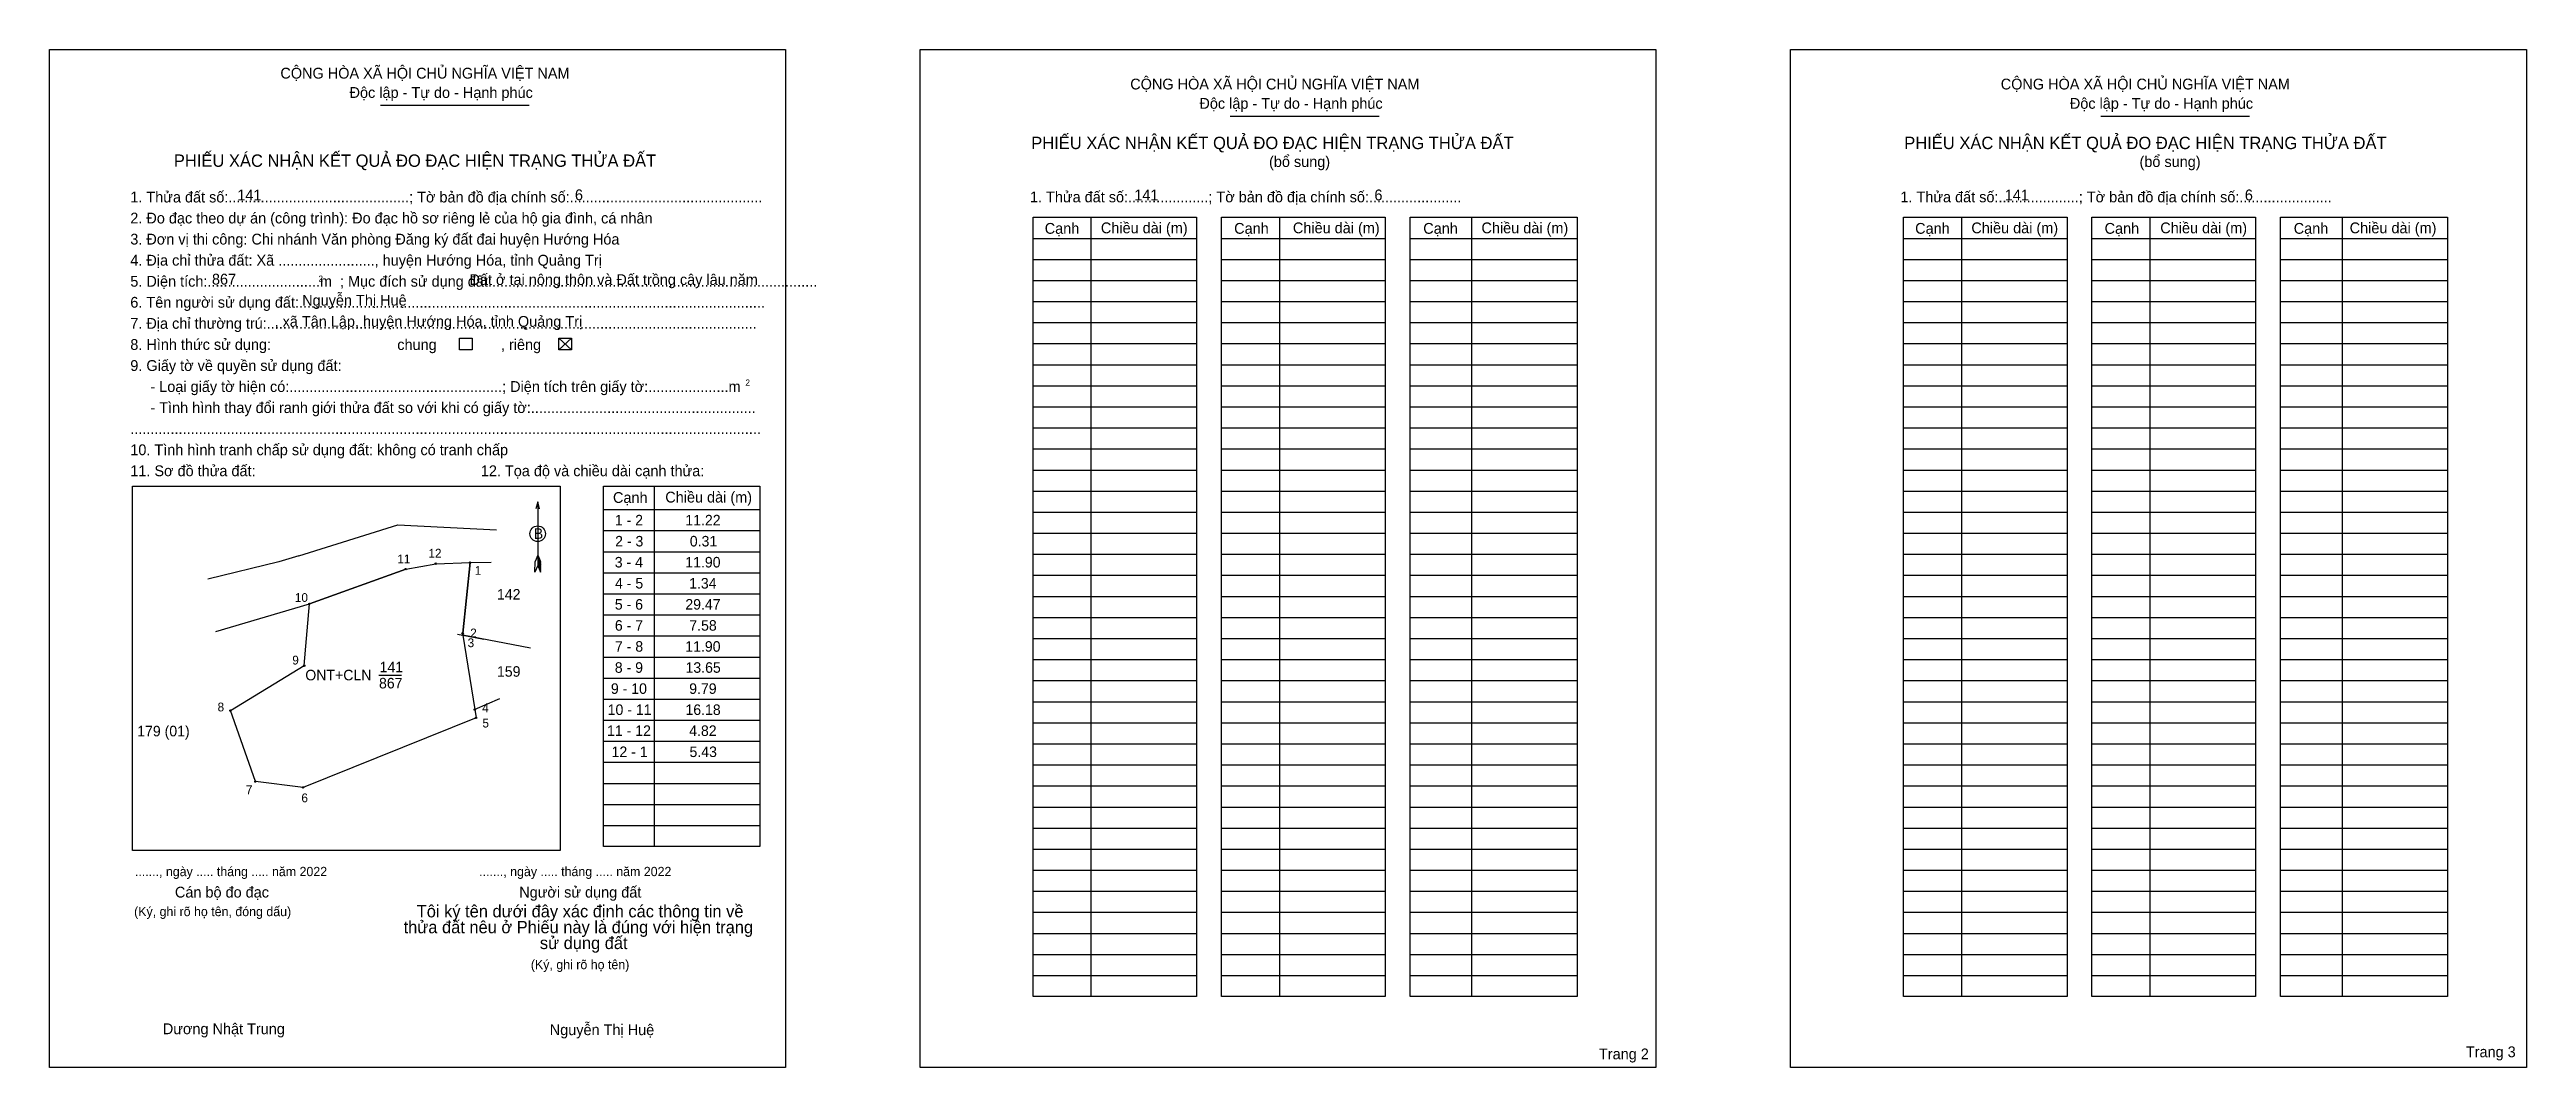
# Model space of a CAD drawing. Extents: x 547110 to 547501, y 1838362 to 1838523.
import ezdxf

# ---------------------------------------------------------------- set-up
doc = ezdxf.new("R2010")
doc.units = 0
for name, color, linetype in [('Level 1', 7, 'Continuous'), ('Level 10', 7, 'Continuous'), ('Level 11', 7, 'Continuous'), ('Level 13', 7, 'Continuous'), ('Level 2', 7, 'Continuous'), ('Level 25', 7, 'Continuous'), ('Level 27', 7, 'Continuous'), ('Level 36', 7, 'Continuous'), ('Level 48', 7, 'Continuous'), ('Level 50', 7, 'Continuous'), ('Level 52', 7, 'Continuous'), ('Level 55', 7, 'Continuous'), ('Level 6', 7, 'Continuous'), ('Level 9', 7, 'Continuous')]:
    doc.layers.add(name, color=color, linetype=linetype)

msp = doc.modelspace()

# ---------------------------------------------------------------- linework, layer by layer
at = {"layer": 'Level 1'}
for p, q in [((547109.86, 1838523.19), (547109.86, 1838523.19)), ((547247.39, 1838523.19), (547247.39, 1838523.19)), ((547162.14, 1838514.39), (547185.65, 1838514.39)), ((547296.4, 1838512.67), (547319.92, 1838512.67)), ((547433.93, 1838512.67), (547457.45, 1838512.67)), ((547274.39, 1838496.68), (547274.39, 1838373.57)), ((547304.18, 1838496.68), (547304.18, 1838373.57)), ((547334.52, 1838496.68), (547334.52, 1838373.57)), ((547411.92, 1838496.68), (547411.92, 1838373.57)), ((547441.7, 1838496.68), (547441.7, 1838373.57)), ((547472.05, 1838496.68), (547472.05, 1838373.57)), ((547265.24, 1838493.35), (547291.08, 1838493.35)), ((547295.03, 1838493.35), (547320.87, 1838493.35)), ((547324.82, 1838493.35), (547351.21, 1838493.35)), ((547402.77, 1838493.35), (547428.61, 1838493.35)), ((547432.55, 1838493.35), (547458.4, 1838493.35)), ((547462.34, 1838493.35), (547488.74, 1838493.35)), ((547265.24, 1838490.03), (547291.08, 1838490.03)), ((547295.03, 1838490.03), (547320.87, 1838490.03)), ((547324.82, 1838490.03), (547351.21, 1838490.03)), ((547402.77, 1838490.03), (547428.61, 1838490.03)), ((547432.55, 1838490.03), (547458.4, 1838490.03)), ((547462.34, 1838490.03), (547488.74, 1838490.03)), ((547265.24, 1838486.7), (547291.08, 1838486.7)), ((547295.03, 1838486.7), (547320.87, 1838486.7)), ((547324.82, 1838486.7), (547351.21, 1838486.7)), ((547402.77, 1838486.7), (547428.61, 1838486.7)), ((547432.55, 1838486.7), (547458.4, 1838486.7)), ((547462.34, 1838486.7), (547488.74, 1838486.7)), ((547265.24, 1838483.37), (547291.08, 1838483.37)), ((547295.03, 1838483.37), (547320.87, 1838483.37)), ((547324.82, 1838483.37), (547351.21, 1838483.37)), ((547402.77, 1838483.37), (547428.61, 1838483.37)), ((547432.55, 1838483.37), (547458.4, 1838483.37)), ((547462.34, 1838483.37), (547488.74, 1838483.37)), ((547190.32, 1838477.58), (547192.32, 1838475.72)), ((547190.32, 1838475.72), (547192.32, 1838477.58)), ((547265.24, 1838480.04), (547291.08, 1838480.04)), ((547265.24, 1838476.72), (547291.08, 1838476.72)), ((547295.03, 1838480.04), (547320.87, 1838480.04)), ((547295.03, 1838476.72), (547320.87, 1838476.72)), ((547324.82, 1838480.04), (547351.21, 1838480.04)), ((547324.82, 1838476.72), (547351.21, 1838476.72)), ((547402.77, 1838480.04), (547428.61, 1838480.04)), ((547402.77, 1838476.72), (547428.61, 1838476.72)), ((547432.55, 1838480.04), (547458.4, 1838480.04)), ((547432.55, 1838476.72), (547458.4, 1838476.72)), ((547462.34, 1838480.04), (547488.74, 1838480.04)), ((547462.34, 1838476.72), (547488.74, 1838476.72)), ((547265.24, 1838473.39), (547291.08, 1838473.39)), ((547295.03, 1838473.39), (547320.87, 1838473.39)), ((547324.82, 1838473.39), (547351.21, 1838473.39)), ((547402.77, 1838473.39), (547428.61, 1838473.39)), ((547432.55, 1838473.39), (547458.4, 1838473.39)), ((547462.34, 1838473.39), (547488.74, 1838473.39)), ((547265.24, 1838470.06), (547291.08, 1838470.06)), ((547295.03, 1838470.06), (547320.87, 1838470.06)), ((547324.82, 1838470.06), (547351.21, 1838470.06)), ((547402.77, 1838470.06), (547428.61, 1838470.06)), ((547432.55, 1838470.06), (547458.4, 1838470.06)), ((547462.34, 1838470.06), (547488.74, 1838470.06)), ((547265.24, 1838466.73), (547291.08, 1838466.73)), ((547295.03, 1838466.73), (547320.87, 1838466.73)), ((547324.82, 1838466.73), (547351.21, 1838466.73)), ((547402.77, 1838466.73), (547428.61, 1838466.73)), ((547432.55, 1838466.73), (547458.4, 1838466.73)), ((547462.34, 1838466.73), (547488.74, 1838466.73)), ((547265.24, 1838463.41), (547291.08, 1838463.41)), ((547295.03, 1838463.41), (547320.87, 1838463.41)), ((547324.82, 1838463.41), (547351.21, 1838463.41)), ((547402.77, 1838463.41), (547428.61, 1838463.41)), ((547432.55, 1838463.41), (547458.4, 1838463.41)), ((547462.34, 1838463.41), (547488.74, 1838463.41)), ((547265.24, 1838460.08), (547291.08, 1838460.08)), ((547265.24, 1838456.75), (547291.08, 1838456.75)), ((547295.03, 1838460.08), (547320.87, 1838460.08)), ((547295.03, 1838456.75), (547320.87, 1838456.75)), ((547324.82, 1838460.08), (547351.21, 1838460.08)), ((547324.82, 1838456.75), (547351.21, 1838456.75)), ((547402.77, 1838460.08), (547428.61, 1838460.08)), ((547402.77, 1838456.75), (547428.61, 1838456.75)), ((547432.55, 1838460.08), (547458.4, 1838460.08)), ((547432.55, 1838456.75), (547458.4, 1838456.75)), ((547462.34, 1838460.08), (547488.74, 1838460.08)), ((547462.34, 1838456.75), (547488.74, 1838456.75)), ((547122.95, 1838454.21), (547122.95, 1838454.21)), ((547205.37, 1838454.22), (547205.37, 1838397.27)), ((547265.24, 1838453.42), (547291.08, 1838453.42)), ((547295.03, 1838453.42), (547320.87, 1838453.42)), ((547324.82, 1838453.42), (547351.21, 1838453.42)), ((547402.77, 1838453.42), (547428.61, 1838453.42)), ((547432.55, 1838453.42), (547458.4, 1838453.42)), ((547462.34, 1838453.42), (547488.74, 1838453.42)), ((547186.98, 1838451.72), (547186.98, 1838441.65)), ((547197.38, 1838450.51), (547222.06, 1838450.51)), ((547265.24, 1838450.1), (547291.08, 1838450.1)), ((547295.03, 1838450.1), (547320.87, 1838450.1)), ((547324.82, 1838450.1), (547351.21, 1838450.1)), ((547402.77, 1838450.1), (547428.61, 1838450.1)), ((547432.55, 1838450.1), (547458.4, 1838450.1)), ((547462.34, 1838450.1), (547488.74, 1838450.1)), ((547197.38, 1838447.18), (547222.06, 1838447.18)), ((547265.24, 1838446.77), (547291.08, 1838446.77)), ((547295.03, 1838446.77), (547320.87, 1838446.77)), ((547324.82, 1838446.77), (547351.21, 1838446.77)), ((547402.77, 1838446.77), (547428.61, 1838446.77)), ((547432.55, 1838446.77), (547458.4, 1838446.77)), ((547462.34, 1838446.77), (547488.74, 1838446.77)), ((547186.54, 1838440.63), (547186.56, 1838442.29)), ((547186.98, 1838441.65), (547186.54, 1838440.63)), ((547186.98, 1838443.32), (547186.56, 1838442.29)), ((547186.98, 1838443.32), (547187.41, 1838442.29)), ((547186.98, 1838443.17), (547187.41, 1838442.14)), ((547186.98, 1838443.03), (547187.41, 1838442)), ((547186.98, 1838442.88), (547187.42, 1838441.85)), ((547186.98, 1838442.73), (547187.42, 1838441.7)), ((547186.98, 1838442.59), (547187.42, 1838441.55)), ((547186.98, 1838442.45), (547187.42, 1838441.4)), ((547186.98, 1838442.3), (547187.42, 1838441.25)), ((547186.98, 1838442.16), (547187.42, 1838441.1)), ((547186.98, 1838442.01), (547187.42, 1838440.95)), ((547186.98, 1838441.87), (547187.43, 1838440.8)), ((547186.98, 1838441.65), (547187.43, 1838440.63)), ((547187.43, 1838440.63), (547187.41, 1838442.29)), ((547197.38, 1838443.85), (547222.06, 1838443.85)), ((547265.24, 1838443.44), (547291.08, 1838443.44)), ((547295.03, 1838443.44), (547320.87, 1838443.44)), ((547324.82, 1838443.44), (547351.21, 1838443.44)), ((547402.77, 1838443.44), (547428.61, 1838443.44)), ((547432.55, 1838443.44), (547458.4, 1838443.44)), ((547462.34, 1838443.44), (547488.74, 1838443.44)), ((547197.38, 1838440.52), (547222.06, 1838440.52)), ((547197.38, 1838437.2), (547222.06, 1838437.2)), ((547265.24, 1838440.12), (547291.08, 1838440.12)), ((547295.03, 1838440.12), (547320.87, 1838440.12)), ((547324.82, 1838440.12), (547351.21, 1838440.12)), ((547402.77, 1838440.12), (547428.61, 1838440.12)), ((547432.55, 1838440.12), (547458.4, 1838440.12)), ((547462.34, 1838440.12), (547488.74, 1838440.12)), ((547197.38, 1838433.87), (547222.06, 1838433.87)), ((547265.24, 1838436.79), (547291.08, 1838436.79)), ((547265.24, 1838433.46), (547291.08, 1838433.46)), ((547295.03, 1838436.79), (547320.87, 1838436.79)), ((547295.03, 1838433.46), (547320.87, 1838433.46)), ((547324.82, 1838436.79), (547351.21, 1838436.79)), ((547324.82, 1838433.46), (547351.21, 1838433.46)), ((547402.77, 1838436.79), (547428.61, 1838436.79)), ((547402.77, 1838433.46), (547428.61, 1838433.46)), ((547432.55, 1838436.79), (547458.4, 1838436.79)), ((547432.55, 1838433.46), (547458.4, 1838433.46)), ((547462.34, 1838436.79), (547488.74, 1838436.79)), ((547462.34, 1838433.46), (547488.74, 1838433.46)), ((547197.38, 1838430.54), (547222.06, 1838430.54)), ((547265.24, 1838430.13), (547291.08, 1838430.13)), ((547295.03, 1838430.13), (547320.87, 1838430.13)), ((547324.82, 1838430.13), (547351.21, 1838430.13)), ((547402.77, 1838430.13), (547428.61, 1838430.13)), ((547432.55, 1838430.13), (547458.4, 1838430.13)), ((547462.34, 1838430.13), (547488.74, 1838430.13)), ((547197.38, 1838427.21), (547222.06, 1838427.21)), ((547265.24, 1838426.81), (547291.08, 1838426.81)), ((547295.03, 1838426.81), (547320.87, 1838426.81)), ((547324.82, 1838426.81), (547351.21, 1838426.81)), ((547402.77, 1838426.81), (547428.61, 1838426.81)), ((547432.55, 1838426.81), (547458.4, 1838426.81)), ((547462.34, 1838426.81), (547488.74, 1838426.81)), ((547197.38, 1838423.89), (547222.06, 1838423.89)), ((547265.24, 1838423.48), (547291.08, 1838423.48)), ((547295.03, 1838423.48), (547320.87, 1838423.48)), ((547324.82, 1838423.48), (547351.21, 1838423.48)), ((547402.77, 1838423.48), (547428.61, 1838423.48)), ((547432.55, 1838423.48), (547458.4, 1838423.48)), ((547462.34, 1838423.48), (547488.74, 1838423.48)), ((547197.38, 1838420.56), (547222.06, 1838420.56)), ((547265.24, 1838420.15), (547291.08, 1838420.15)), ((547295.03, 1838420.15), (547320.87, 1838420.15)), ((547324.82, 1838420.15), (547351.21, 1838420.15)), ((547402.77, 1838420.15), (547428.61, 1838420.15)), ((547432.55, 1838420.15), (547458.4, 1838420.15)), ((547462.34, 1838420.15), (547488.74, 1838420.15)), ((547197.38, 1838417.23), (547222.06, 1838417.23)), ((547197.38, 1838413.91), (547222.06, 1838413.91)), ((547265.24, 1838416.82), (547291.08, 1838416.82)), ((547295.03, 1838416.82), (547320.87, 1838416.82)), ((547324.82, 1838416.82), (547351.21, 1838416.82)), ((547402.77, 1838416.82), (547428.61, 1838416.82)), ((547432.55, 1838416.82), (547458.4, 1838416.82)), ((547462.34, 1838416.82), (547488.74, 1838416.82)), ((547197.38, 1838410.58), (547222.06, 1838410.58)), ((547265.24, 1838413.5), (547291.08, 1838413.5)), ((547265.24, 1838410.17), (547291.08, 1838410.17)), ((547295.03, 1838413.5), (547320.87, 1838413.5)), ((547295.03, 1838410.17), (547320.87, 1838410.17)), ((547324.82, 1838413.5), (547351.21, 1838413.5)), ((547324.82, 1838410.17), (547351.21, 1838410.17)), ((547402.77, 1838413.5), (547428.61, 1838413.5)), ((547402.77, 1838410.17), (547428.61, 1838410.17)), ((547432.55, 1838413.5), (547458.4, 1838413.5)), ((547432.55, 1838410.17), (547458.4, 1838410.17)), ((547462.34, 1838413.5), (547488.74, 1838413.5)), ((547462.34, 1838410.17), (547488.74, 1838410.17)), ((547197.38, 1838407.25), (547222.06, 1838407.25)), ((547265.24, 1838406.84), (547291.08, 1838406.84)), ((547295.03, 1838406.84), (547320.87, 1838406.84)), ((547324.82, 1838406.84), (547351.21, 1838406.84)), ((547402.77, 1838406.84), (547428.61, 1838406.84)), ((547432.55, 1838406.84), (547458.4, 1838406.84)), ((547462.34, 1838406.84), (547488.74, 1838406.84)), ((547197.38, 1838403.92), (547222.06, 1838403.92)), ((547265.24, 1838403.51), (547291.08, 1838403.51)), ((547295.03, 1838403.51), (547320.87, 1838403.51)), ((547324.82, 1838403.51), (547351.21, 1838403.51)), ((547402.77, 1838403.51), (547428.61, 1838403.51)), ((547432.55, 1838403.51), (547458.4, 1838403.51)), ((547462.34, 1838403.51), (547488.74, 1838403.51)), ((547197.38, 1838400.6), (547222.06, 1838400.6)), ((547265.24, 1838400.19), (547291.08, 1838400.19)), ((547295.03, 1838400.19), (547320.87, 1838400.19)), ((547324.82, 1838400.19), (547351.21, 1838400.19)), ((547402.77, 1838400.19), (547428.61, 1838400.19)), ((547432.55, 1838400.19), (547458.4, 1838400.19)), ((547462.34, 1838400.19), (547488.74, 1838400.19)), ((547190.54, 1838396.63), (547190.54, 1838396.63)), ((547265.24, 1838396.86), (547291.08, 1838396.86)), ((547295.03, 1838396.86), (547320.87, 1838396.86)), ((547324.82, 1838396.86), (547351.21, 1838396.86)), ((547402.77, 1838396.86), (547428.61, 1838396.86)), ((547432.55, 1838396.86), (547458.4, 1838396.86)), ((547462.34, 1838396.86), (547488.74, 1838396.86)), ((547265.24, 1838393.53), (547291.08, 1838393.53)), ((547265.24, 1838390.2), (547291.08, 1838390.2)), ((547295.03, 1838393.53), (547320.87, 1838393.53)), ((547295.03, 1838390.2), (547320.87, 1838390.2)), ((547324.82, 1838393.53), (547351.21, 1838393.53)), ((547324.82, 1838390.2), (547351.21, 1838390.2)), ((547402.77, 1838393.53), (547428.61, 1838393.53)), ((547402.77, 1838390.2), (547428.61, 1838390.2)), ((547432.55, 1838393.53), (547458.4, 1838393.53)), ((547432.55, 1838390.2), (547458.4, 1838390.2)), ((547462.34, 1838393.53), (547488.74, 1838393.53)), ((547462.34, 1838390.2), (547488.74, 1838390.2)), ((547265.24, 1838386.88), (547291.08, 1838386.88)), ((547295.03, 1838386.88), (547320.87, 1838386.88)), ((547324.82, 1838386.88), (547351.21, 1838386.88)), ((547402.77, 1838386.88), (547428.61, 1838386.88)), ((547432.55, 1838386.88), (547458.4, 1838386.88)), ((547462.34, 1838386.88), (547488.74, 1838386.88)), ((547265.24, 1838383.55), (547291.08, 1838383.55)), ((547295.03, 1838383.55), (547320.87, 1838383.55)), ((547324.82, 1838383.55), (547351.21, 1838383.55)), ((547402.77, 1838383.55), (547428.61, 1838383.55)), ((547432.55, 1838383.55), (547458.4, 1838383.55)), ((547462.34, 1838383.55), (547488.74, 1838383.55)), ((547265.24, 1838380.22), (547291.08, 1838380.22)), ((547295.03, 1838380.22), (547320.87, 1838380.22)), ((547324.82, 1838380.22), (547351.21, 1838380.22)), ((547402.77, 1838380.22), (547428.61, 1838380.22)), ((547432.55, 1838380.22), (547458.4, 1838380.22)), ((547462.34, 1838380.22), (547488.74, 1838380.22)), ((547265.24, 1838376.89), (547291.08, 1838376.89)), ((547295.03, 1838376.89), (547320.87, 1838376.89)), ((547324.82, 1838376.89), (547351.21, 1838376.89)), ((547402.77, 1838376.89), (547428.61, 1838376.89)), ((547432.55, 1838376.89), (547458.4, 1838376.89)), ((547462.34, 1838376.89), (547488.74, 1838376.89)), ((547226.14, 1838362.36), (547226.14, 1838362.36)), ((547363.66, 1838362.36), (547363.66, 1838362.36))]:
    msp.add_line(p, q, dxfattribs=at)
for points in [[(547265.24, 1838496.68), (547291.08, 1838496.68), (547291.08, 1838373.57), (547265.24, 1838373.57)], [(547295.03, 1838496.68), (547320.87, 1838496.68), (547320.87, 1838373.57), (547295.03, 1838373.57)], [(547324.82, 1838496.68), (547351.21, 1838496.68), (547351.21, 1838373.57), (547324.82, 1838373.57)], [(547402.77, 1838496.68), (547428.61, 1838496.68), (547428.61, 1838373.57), (547402.77, 1838373.57)], [(547432.55, 1838496.68), (547458.4, 1838496.68), (547458.4, 1838373.57), (547432.55, 1838373.57)], [(547462.34, 1838496.68), (547488.74, 1838496.68), (547488.74, 1838373.57), (547462.34, 1838373.57)], [(547122.95, 1838454.21), (547190.54, 1838454.21), (547190.54, 1838396.63), (547122.95, 1838396.63)], [(547197.38, 1838454.22), (547222.06, 1838454.22), (547222.06, 1838397.27), (547197.38, 1838397.27)]]:
    msp.add_lwpolyline(points, close=True, dxfattribs=at)
msp.add_lwpolyline([(547187.27, 1838450.65), (547186.98, 1838451.72), (547186.69, 1838450.65)], dxfattribs=at)
msp.add_circle((547186.98, 1838446.69), 1.23, dxfattribs=at)
at = {"layer": 'Level 10'}
msp.add_lwpolyline([(547142.39, 1838407.53), (547138.43, 1838418.75), (547150.09, 1838425.85), (547150.93, 1838435.6), (547166.14, 1838441.11), (547170.88, 1838441.96), (547176.31, 1838442.12), (547175.13, 1838430.96), (547175.18, 1838430.66), (547177.04, 1838418.91), (547177.25, 1838417.59), (547149.91, 1838406.6)], close=True, dxfattribs=at)
at = {"layer": 'Level 11'}
for centre in [(547166.14, 1838441.11), (547170.88, 1838441.96), (547176.31, 1838442.12), (547150.93, 1838435.6), (547175.13, 1838430.96), (547175.18, 1838430.66), (547150.09, 1838425.85), (547138.43, 1838418.75), (547177.04, 1838418.91), (547177.25, 1838417.59), (547142.39, 1838407.53), (547142.39, 1838407.53), (547149.91, 1838406.6)]:
    msp.add_circle(centre, 0.111, dxfattribs=at)
at = {"layer": 'Level 2'}
for points in [[(547109.86, 1838523.19), (547226.14, 1838523.19), (547226.14, 1838362.36), (547109.86, 1838362.36)], [(547247.39, 1838523.19), (547363.66, 1838523.19), (547363.66, 1838362.36), (547247.39, 1838362.36)], [(547384.91, 1838523.19), (547501.19, 1838523.19), (547501.19, 1838362.36), (547384.91, 1838362.36)]]:
    msp.add_lwpolyline(points, close=True, dxfattribs=at)
at = {"layer": 'Level 25'}
for p, q in [((547166.14, 1838441.11), (547150.93, 1838435.6)), ((547175.13, 1838430.96), (547176.31, 1838442.12)), ((547174.32, 1838430.82), (547175.18, 1838430.66)), ((547177.25, 1838417.59), (547149.91, 1838406.6))]:
    msp.add_line(p, q, dxfattribs=at)
at = {"layer": 'Level 27'}
for p, q in [((547176.31, 1838442.12), (547179.64, 1838442.21)), ((547175.18, 1838430.66), (547178.45, 1838430.04))]:
    msp.add_line(p, q, dxfattribs=at)
at = {"layer": 'Level 50'}
for points in [[(547174.61, 1838477.58), (547176.61, 1838477.58), (547176.61, 1838475.72), (547174.61, 1838475.72)], [(547190.32, 1838477.58), (547192.32, 1838477.58), (547192.32, 1838475.72), (547190.32, 1838475.72)]]:
    msp.add_lwpolyline(points, close=True, dxfattribs=at)
at = {"layer": 'Level 9'}
for p, q in [((547149.24, 1838443.22), (547164.87, 1838448.09)), ((547164.87, 1838448.09), (547180.47, 1838447.29)), ((547146.07, 1838442.23), (547134.89, 1838439.5)), ((547149.24, 1838443.22), (547146.07, 1838442.23)), ((547136.15, 1838431.25), (547150.93, 1838435.6)), ((547185.87, 1838428.6), (547175.18, 1838430.66)), ((547161.91, 1838424.36), (547165.49, 1838424.36)), ((547180.93, 1838420.61), (547177.04, 1838418.91))]:
    msp.add_line(p, q, dxfattribs=at)

# ---------------------------------------------------------------- texts
at = {"layer": 'Level 1'}
for s, height, p in [('CỘNG HÒA XÃ HỘI CHỦ NGHĨA VIỆT NAM', 1.708, (547146.33, 1838518.6)), ('Độc lập - Tự do - Hạnh phúc', 1.708, (547157.26, 1838515.55)), ('CỘNG HÒA XÃ HỘI CHỦ NGHĨA VIỆT NAM', 1.708, (547280.6, 1838516.88)), ('Độc lập - Tự do - Hạnh phúc', 1.708, (547291.53, 1838513.83)), ('CỘNG HÒA XÃ HỘI CHỦ NGHĨA VIỆT NAM', 1.708, (547418.13, 1838516.88)), ('Độc lập - Tự do - Hạnh phúc', 1.708, (547429.05, 1838513.83)), ('PHIẾU XÁC NHẬN KẾT QUẢ ĐO ĐẠC HIỆN TRẠNG THỬA ĐẤT', 1.9522, (547264.96, 1838507.46)), ('PHIẾU XÁC NHẬN KẾT QUẢ ĐO ĐẠC HIỆN TRẠNG THỬA ĐẤT', 1.9522, (547402.89, 1838507.46)), ('PHIẾU XÁC NHẬN KẾT QUẢ ĐO ĐẠC HIỆN TRẠNG THỬA ĐẤT', 1.9522, (547129.5, 1838504.66)), ('(bổ sung)', 1.708, (547302.53, 1838504.63)), ('(bổ sung)', 1.708, (547440.06, 1838504.63)), ('1. Thửa đất số:.............................................; Tờ bản đồ địa chính số:................................................', 1.70798, (547122.62, 1838499.03)), ('1. Thửa đất số:....................; Tờ bản đồ địa chính số:.......................', 1.708, (547264.76, 1838499.05)), ('1. Thửa đất số:....................; Tờ bản đồ địa chính số:.......................', 1.708, (547402.28, 1838499.05)), ('2. Đo đạc theo dự án (công trình): Đo đạc hồ sơ riêng lẻ của hộ gia đình, cá nhân', 1.708, (547122.62, 1838495.71)), ('Cạnh', 1.708, (547267.09, 1838494.08)), ('Chiều dài (m)', 1.708, (547275.96, 1838494.16)), ('Cạnh', 1.708, (547297.02, 1838494.08)), ('Chiều dài (m)', 1.708, (547306.3, 1838494.16)), ('Cạnh', 1.708, (547326.9, 1838494.08)), ('Chiều dài (m)', 1.708, (547336.09, 1838494.16)), ('Cạnh', 1.708, (547404.61, 1838494.08)), ('Chiều dài (m)', 1.708, (547413.49, 1838494.16)), ('Cạnh', 1.708, (547434.54, 1838494.08)), ('Chiều dài (m)', 1.708, (547443.34, 1838494.16)), ('Cạnh', 1.708, (547464.42, 1838494.08)), ('Chiều dài (m)', 1.708, (547473.26, 1838494.16)), ('3. Đơn vị thi công: Chi nhánh Văn phòng Đăng ký đất đai huyện Hướng Hóa', 1.708, (547122.62, 1838492.38)), ('4. Địa chỉ thửa đất: Xã ........................, huyện Hướng Hóa, tỉnh Quảng Trị', 1.708, (547122.62, 1838489.05)), ('5. Diện tích:............................m  ; Mục đích sử dụng đất:.................................................................................', 1.70798, (547122.62, 1838485.72)), ('6. Tên người sử dụng đất:....................................................................................................................', 1.70798, (547122.62, 1838482.4)), ('2', 0.976, (547152.34, 1838486.5)), ('7. Địa chỉ thường trú:..........................................................................................................................', 1.70798, (547122.62, 1838479.07)), ('chung                , riêng', 1.708, (547164.8, 1838475.72)), ('9. Giấy tờ về quyền sử dụng đất:', 1.708, (547122.62, 1838472.41)), ('     - Loại giấy tờ hiện có:.....................................................; Diện tích trên giấy tờ:....................m', 1.70798, (547122.62, 1838469.09)), ('2', 0.976, (547219.8, 1838470.08)), ('     - Tình hình thay đổi ranh giới thửa đất so với khi có giấy tờ:........................................................', 1.70798, (547122.62, 1838465.76)), ('10. Tình hình tranh chấp sử dụng đất: không có tranh chấp', 1.708, (547122.62, 1838459.1)), ('.............................................................................................................................................................', 1.70798, (547122.62, 1838462.43)), ('11. Sơ đồ thửa đất:', 1.708, (547122.62, 1838455.78)), ('12. Tọa độ và chiều dài cạnh thửa:', 1.708, (547178, 1838455.78)), ('Cạnh', 1.708, (547198.88, 1838451.56)), ('Chiều dài (m)', 1.708, (547207.14, 1838451.62)), ('B', 1.66, (547186.37, 1838445.88)), ('......., ngày ..... tháng ..... năm 2022', 1.4641, (547123.35, 1838392.59)), ('......., ngày ..... tháng ..... năm 2022', 1.4641, (547177.74, 1838392.59)), ('Cán bộ đo đạc', 1.708, (547129.67, 1838389.21)), ('Người sử dụng đất', 1.708, (547184.07, 1838389.21)), ('(Ký, ghi rõ họ tên, đóng dấu)', 1.4641, (547123.22, 1838386.27)), ('Tôi ký tên dưới đây xác định các thông tin về', 1.9409, (547167.87, 1838386.08)), ('thửa đất nêu ở Phiếu này là đúng với hiện trạng', 1.9409, (547165.8, 1838383.57)), ('sử dụng đất', 1.9409, (547187.33, 1838381.07)), ('(Ký, ghi rõ họ tên)', 1.4641, (547185.9, 1838377.89)), ('Dương Nhật Trung', 1.708, (547127.76, 1838367.62)), ('Trang 2', 1.708, (547354.66, 1838363.65)), ('Trang 3', 1.708, (547491.62, 1838363.98))]:
    msp.add_text(s, height=height, dxfattribs=at).set_placement(p)
at = {"layer": 'Level 13'}
for s, p in [('141', (547162.01, 1838424.8)), ('ONT+CLN', (547150.27, 1838423.53)), ('867', (547161.91, 1838422.25))]:
    msp.add_text(s, height=1.664, dxfattribs=at).set_placement(p)
at = {"layer": 'Level 36'}
for s, p in [('142', (547180.55, 1838436.28)), ('159', (547180.55, 1838424.1)), ('179 (01)', (547123.71, 1838414.68))]:
    msp.add_text(s, height=1.664, dxfattribs=at).set_placement(p)
at = {"layer": 'Level 48'}
msp.add_text('8. Hình thức sử dụng:', height=1.708, dxfattribs=at).set_placement((547122.62, 1838475.74))
at = {"layer": 'Level 52'}
for s, p in [('1 - 2', (547199.17, 1838448.01)), ('11.22', (547210.31, 1838448.01)), ('2 - 3', (547199.22, 1838444.68)), ('0.31', (547211.02, 1838444.68)), ('3 - 4', (547199.16, 1838441.36)), ('11.90', (547210.3, 1838441.36)), ('4 - 5', (547199.2, 1838438.03)), ('1.34', (547210.91, 1838438.03)), ('5 - 6', (547199.17, 1838434.7)), ('29.47', (547210.31, 1838434.7)), ('6 - 7', (547199.18, 1838431.37)), ('7 - 8', (547199.19, 1838428.05)), ('11.90', (547210.3, 1838428.05)), ('7.58', (547210.94, 1838431.37)), ('8 - 9', (547199.17, 1838424.72)), ('13.65', (547210.34, 1838424.72)), ('9 - 10', (547198.55, 1838421.39)), ('9.79', (547210.92, 1838421.39)), ('10 - 11', (547198.04, 1838418.06)), ('16.18', (547210.33, 1838418.06)), ('11 - 12', (547197.94, 1838414.74)), ('4.82', (547210.92, 1838414.74)), ('12 - 1', (547198.66, 1838411.41)), ('5.43', (547210.97, 1838411.41))]:
    msp.add_text(s, height=1.664, dxfattribs=at).set_placement(p)
at = {"layer": 'Level 55'}
for s, p in [('11', (547166.1, 1838441.11)), ('12', (547170.84, 1838441.96)), ('1', (547176.29, 1838442.12)), ('10', (547150.89, 1838435.6)), ('2', (547175.11, 1838430.96)), ('3', (547175.16, 1838430.66)), ('9', (547150.07, 1838425.85)), ('8', (547138.41, 1838418.75)), ('4', (547177.02, 1838418.91)), ('5', (547177.23, 1838417.59)), ('7', (547142.37, 1838407.53)), ('6', (547149.89, 1838406.6))]:
    msp.add_text(s, height=0.0555, dxfattribs=at).set_placement(p)
at = {"layer": 'Level 6'}
for s, height, p in [('141', 1.708, (547139.53, 1838499.35)), ('6', 1.71, (547192.87, 1838499.38)), ('141', 1.708, (547281.24, 1838499.35)), ('6', 1.71, (547319.18, 1838499.36)), ('141', 1.708, (547418.77, 1838499.35)), ('6', 1.71, (547456.7, 1838499.36)), ('867', 1.708, (547135.52, 1838486.06)), ('Nguyễn Thị Huệ', 1.7081, (547149.77, 1838482.72)), ('Đất ở tại nông thôn và Đất trồng cây lâu năm', 1.7081, (547176.21, 1838485.99)), (', xã Tân Lập, huyện Hướng Hóa, tỉnh Quảng Trị', 1.7081, (547145.41, 1838479.38)), ('Nguyễn Thị Huệ', 1.7081, (547188.89, 1838367.47))]:
    msp.add_text(s, height=height, dxfattribs=at).set_placement(p)
at = {"layer": 'Level 9'}
for s, height, p in [('11', 1.386, (547164.81, 1838442.02)), ('12', 1.386, (547169.73, 1838442.92)), ('1', 1.39, (547177.05, 1838440.2)), ('10', 1.386, (547148.62, 1838435.92)), ('3', 1.39, (547175.91, 1838428.77)), ('2', 1.39, (547176.32, 1838430.31)), ('9', 1.39, (547148.21, 1838426.03)), ('8', 1.39, (547136.41, 1838418.62)), ('4', 1.39, (547178.21, 1838418.48)), ('5', 1.39, (547178.25, 1838416.08)), ('7', 1.39, (547140.88, 1838405.54)), ('6', 1.39, (547149.65, 1838404.26))]:
    msp.add_text(s, height=height, dxfattribs=at).set_placement(p)

doc.saveas('drawing.dxf')
